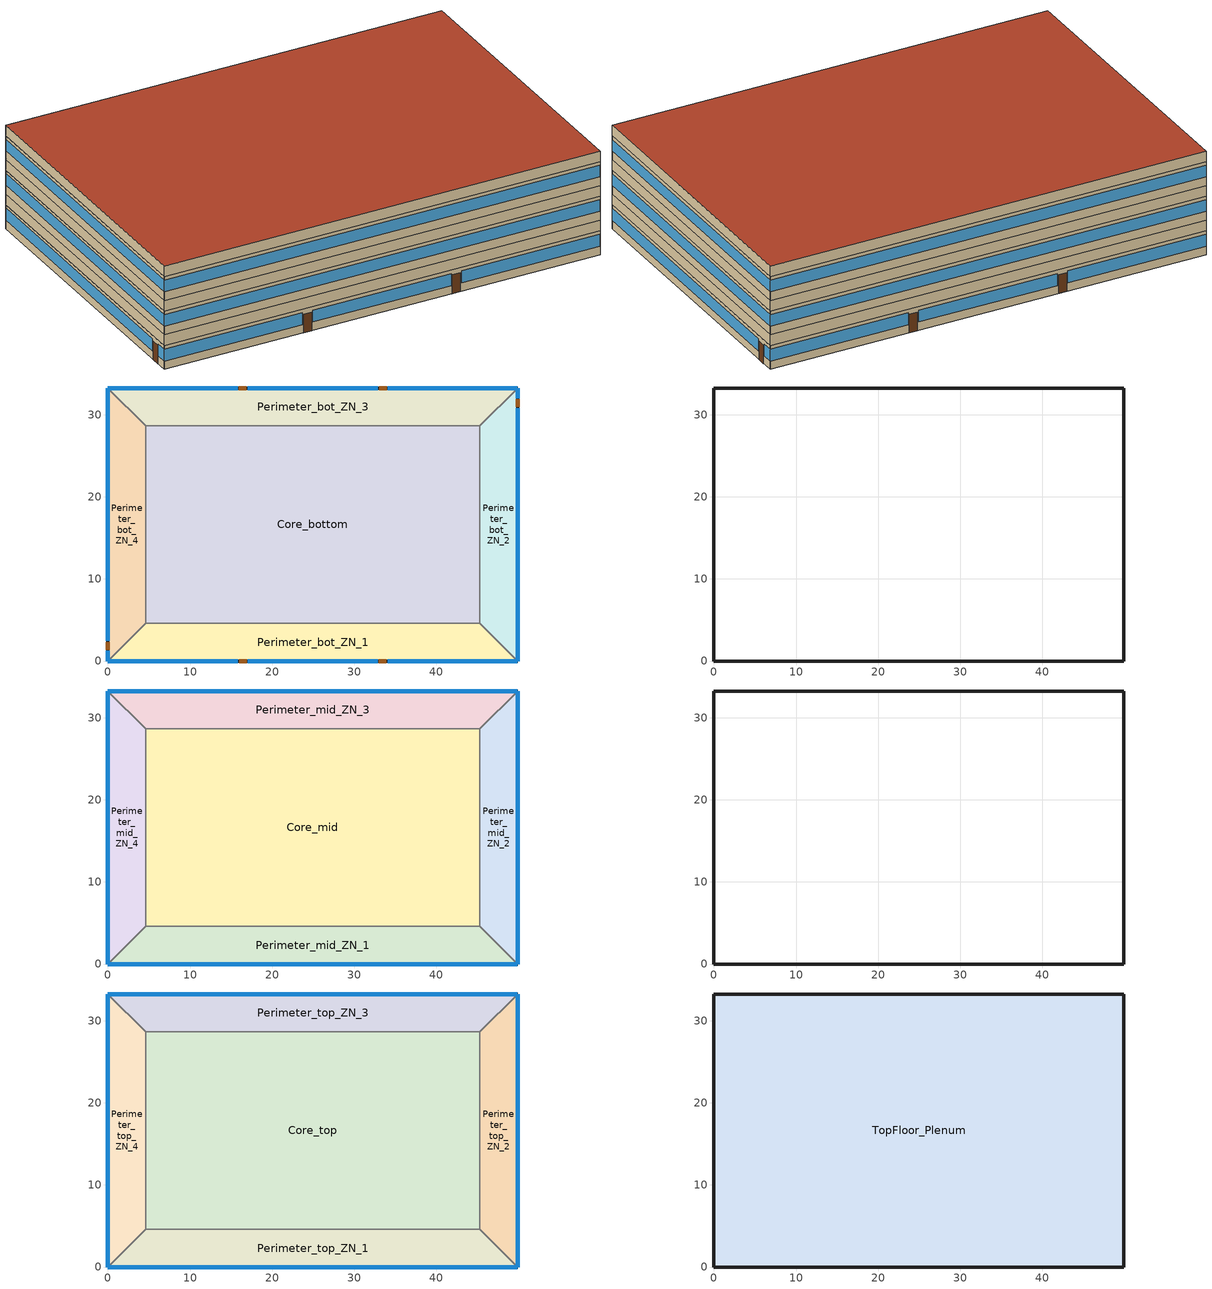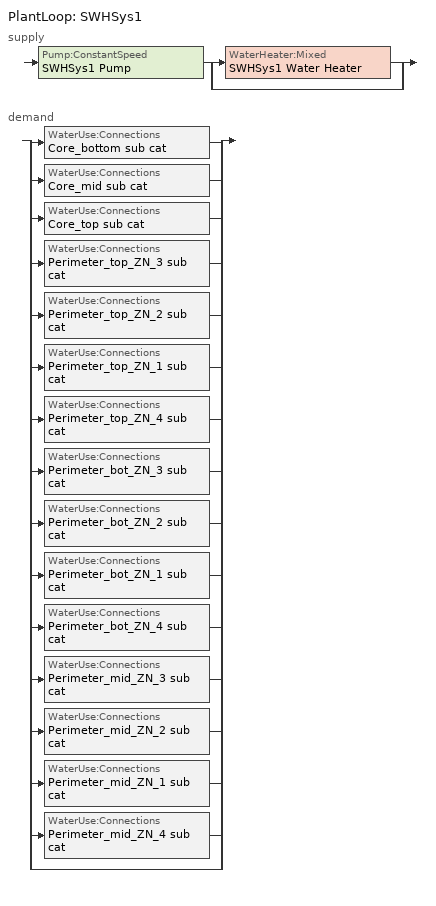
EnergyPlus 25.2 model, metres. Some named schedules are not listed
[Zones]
Perimeter_bot_ZN_1
 floor ground (Perimeter_bot_ZN_1_Floor_Ffactor): 0,0 4.57,4.57 45.34,4.57 49.91,0 z0
 wall outside (nonres_ext_wall_grd): 0,0 49.91,0 z0:2.74
 wall to Perimeter_bot_ZN_2 (int_wall): 49.91,0 45.34,4.57 z0:2.74
 window (Window_U_0.363_SHGC_South_0.359): 0,0 15.82,0 / 17.04,0 32.87,0 / 34.09,0 49.91,0 z0.95:2.33
 door (Swinging Door_con): 15.98,0 16.9,0 / 33.01,0 33.93,0 z0:2.13
 ceiling to FirstFloor_Plenum (DropCeiling): 49.91,0 45.34,4.57 4.57,4.57 0,0 z2.74
Perimeter_bot_ZN_2
 floor ground (Perimeter_bot_ZN_2_Floor_Ffactor): 49.91,0 45.34,4.57 45.34,28.7 49.91,33.27 z0
 wall outside (nonres_ext_wall_grd): 49.91,0 49.91,33.27 z0:2.74
 wall to Perimeter_bot_ZN_3 (int_wall): 49.91,33.27 45.34,28.7 z0:2.74
 window (Window_U_0.363_SHGC_East_0.359): 49.91,0 49.91,30.84 / 49.91,32.05 49.91,33.27 z0.97:2.33
 door (Swinging Door_con): 49.91,30.99 49.91,31.9 z0:2.13
 ceiling to FirstFloor_Plenum (DropCeiling): 49.91,33.27 45.34,28.7 45.34,4.57 49.91,0 z2.74
Perimeter_bot_ZN_3
 floor ground (Perimeter_bot_ZN_3_Floor_Ffactor): 49.91,33.27 45.34,28.7 4.57,28.7 0,33.27 z0
 wall outside (nonres_ext_wall_grd): 49.91,33.27 0,33.27 z0:2.74
 wall to Perimeter_bot_ZN_4 (int_wall): 0,33.27 4.57,28.7 z0:2.74
 window (Window_U_0.363_SHGC_North_0.359): 49.91,33.27 34.09,33.27 / 32.87,33.27 17.04,33.27 / 15.82,33.27 0,33.27 z0.95:2.33
 door (Swinging Door_con): 33.94,33.27 33.03,33.27 / 16.84,33.27 15.93,33.27 z0:2.13
 ceiling to FirstFloor_Plenum (DropCeiling): 0,33.27 4.57,28.7 45.34,28.7 49.91,33.27 z2.74
Perimeter_bot_ZN_4
 floor ground (Perimeter_bot_ZN_4_Floor_Ffactor): 0,33.27 4.57,28.7 4.57,4.57 0,0 z0
 wall outside (nonres_ext_wall_grd): 0,33.27 0,0 z0:2.74
 wall to Perimeter_bot_ZN_1 (int_wall): 0,0 4.57,4.57 z0:2.74
 window (Window_U_0.363_SHGC_West_0.359): 0,33.27 0,2.44 / 0,1.22 0,0 z0.97:2.33
 door (Swinging Door_con): 0,2.28 0,1.37 z0:2.13
 ceiling to FirstFloor_Plenum (DropCeiling): 0,0 4.57,4.57 4.57,28.7 0,33.27 z2.74
Core_bottom
 floor adiabatic (Core_bot_ZN_5_Floor_Ffactor): 45.34,28.7 45.34,4.57 4.57,4.57 4.57,28.7 z0
 wall to Perimeter_bot_ZN_1 (int_wall): 4.57,4.57 45.34,4.57 z0:2.74
 wall to Perimeter_bot_ZN_2 (int_wall): 45.34,4.57 45.34,28.7 z0:2.74
 wall to Perimeter_bot_ZN_3 (int_wall): 45.34,28.7 4.57,28.7 z0:2.74
 wall to Perimeter_bot_ZN_4 (int_wall): 4.57,28.7 4.57,4.57 z0:2.74
 ceiling to FirstFloor_Plenum (DropCeiling): 4.57,28.7 4.57,4.57 45.34,4.57 45.34,28.7 z2.74
FirstFloor_Plenum
 wall outside (nonres_ext_wall_grd): 49.91,33.27 0,33.27 0,0 49.91,0 49.91,33.27 z2.74:3.96
Perimeter_mid_ZN_1
 floor to FirstFloor_Plenum (int_slab_floor): 0,0 4.57,4.57 45.34,4.57 49.91,0 z3.96
 wall outside (nonres_ext_wall_mid): 0,0 49.91,0 z3.96:6.71
 wall to Perimeter_mid_ZN_2 (int_wall): 49.91,0 45.34,4.57 z3.96:6.71
 window (Window_U_0.363_SHGC_South_0.359): 0,0 49.91,0 z4.98:6.29
 ceiling to MidFloor_Plenum (DropCeiling): 49.91,0 45.34,4.57 4.57,4.57 0,0 z6.71
Perimeter_mid_ZN_2
 floor to FirstFloor_Plenum (int_slab_floor): 49.91,0 45.34,4.57 45.34,28.7 49.91,33.27 z3.96
 wall outside (nonres_ext_wall_mid): 49.91,0 49.91,33.27 z3.96:6.71
 wall to Perimeter_mid_ZN_3 (int_wall): 49.91,33.27 45.34,28.7 z3.96:6.71
 window (Window_U_0.363_SHGC_East_0.359): 49.91,0 49.91,33.27 z4.98:6.29
 ceiling to MidFloor_Plenum (DropCeiling): 49.91,33.27 45.34,28.7 45.34,4.57 49.91,0 z6.71
Perimeter_mid_ZN_3
 floor to FirstFloor_Plenum (int_slab_floor): 49.91,33.27 45.34,28.7 4.57,28.7 0,33.27 z3.96
 wall outside (nonres_ext_wall_mid): 49.91,33.27 0,33.27 z3.96:6.71
 wall to Perimeter_mid_ZN_4 (int_wall): 0,33.27 4.57,28.7 z3.96:6.71
 window (Window_U_0.363_SHGC_North_0.359): 49.91,33.27 0,33.27 z4.98:6.29
 ceiling to MidFloor_Plenum (DropCeiling): 0,33.27 4.57,28.7 45.34,28.7 49.91,33.27 z6.71
Perimeter_mid_ZN_4
 floor to FirstFloor_Plenum (int_slab_floor): 0,33.27 4.57,28.7 4.57,4.57 0,0 z3.96
 wall outside (nonres_ext_wall_mid): 0,33.27 0,0 z3.96:6.71
 wall to Perimeter_mid_ZN_1 (int_wall): 0,0 4.57,4.57 z3.96:6.71
 window (Window_U_0.363_SHGC_West_0.359): 0,33.27 0,0 z4.98:6.29
 ceiling to MidFloor_Plenum (DropCeiling): 0,0 4.57,4.57 4.57,28.7 0,33.27 z6.71
Core_mid
 floor to FirstFloor_Plenum (int_slab_floor): 45.34,28.7 45.34,4.57 4.57,4.57 4.57,28.7 z3.96
 wall to Perimeter_mid_ZN_3 (int_wall): 45.34,28.7 4.57,28.7 z3.96:6.71
 wall to Perimeter_mid_ZN_2 (int_wall): 45.34,4.57 45.34,28.7 z3.96:6.71
 wall to Perimeter_mid_ZN_1 (int_wall): 4.57,4.57 45.34,4.57 z3.96:6.71
 wall to Perimeter_mid_ZN_4 (int_wall): 4.57,28.7 4.57,4.57 z3.96:6.71
 ceiling to MidFloor_Plenum (DropCeiling): 4.57,28.7 4.57,4.57 45.34,4.57 45.34,28.7 z6.71
MidFloor_Plenum
 wall outside (nonres_ext_wall_mid): 49.91,33.27 0,33.27 0,0 49.91,0 49.91,33.27 z6.71:7.92
Perimeter_top_ZN_1
 floor to MidFloor_Plenum (int_slab_floor): 0,0 4.57,4.57 45.34,4.57 49.91,0 z7.92
 wall outside (nonres_ext_wall_top): 0,0 49.91,0 z7.92:10.67
 wall to Perimeter_top_ZN_2 (int_wall): 49.91,0 45.34,4.57 z7.92:10.67
 window (Window_U_0.363_SHGC_South_0.359): 0,0 49.91,0 z8.95:10.25
 ceiling to TopFloor_Plenum (DropCeiling): 0,0 49.91,0 45.34,4.57 4.57,4.57 z10.67
Perimeter_top_ZN_2
 floor to MidFloor_Plenum (int_slab_floor): 49.91,0 45.34,4.57 45.34,28.7 49.91,33.27 z7.92
 wall outside (nonres_ext_wall_top): 49.91,0 49.91,33.27 z7.92:10.67
 wall to Perimeter_top_ZN_3 (int_wall): 49.91,33.27 45.34,28.7 z7.92:10.67
 window (Window_U_0.363_SHGC_East_0.359): 49.91,0 49.91,33.27 z8.95:10.25
 ceiling to TopFloor_Plenum (DropCeiling): 49.91,0 49.91,33.27 45.34,28.7 45.34,4.57 z10.67
Perimeter_top_ZN_3
 floor to MidFloor_Plenum (int_slab_floor): 49.91,33.27 45.34,28.7 4.57,28.7 0,33.27 z7.92
 wall outside (nonres_ext_wall_top): 49.91,33.27 0,33.27 z7.92:10.67
 wall to Perimeter_top_ZN_4 (int_wall): 0,33.27 4.57,28.7 z7.92:10.67
 window (Window_U_0.363_SHGC_North_0.359): 49.91,33.27 0,33.27 z8.95:10.25
 ceiling to TopFloor_Plenum (DropCeiling): 49.91,33.27 0,33.27 4.57,28.7 45.34,28.7 z10.67
Perimeter_top_ZN_4
 floor to MidFloor_Plenum (int_slab_floor): 0,33.27 4.57,28.7 4.57,4.57 0,0 z7.92
 wall outside (nonres_ext_wall_top): 0,33.27 0,0 z7.92:10.67
 wall to Perimeter_top_ZN_1 (int_wall): 0,0 4.57,4.57 z7.92:10.67
 window (Window_U_0.363_SHGC_West_0.359): 0,33.27 0,0 z8.95:10.25
 ceiling to TopFloor_Plenum (DropCeiling): 0,33.27 0,0 4.57,4.57 4.57,28.7 z10.67
Core_top
 floor to MidFloor_Plenum (int_slab_floor): 45.34,28.7 45.34,4.57 4.57,4.57 4.57,28.7 z7.92
 wall to Perimeter_top_ZN_3 (int_wall): 45.34,28.7 4.57,28.7 z7.92:10.67
 wall to Perimeter_top_ZN_2 (int_wall): 45.34,4.57 45.34,28.7 z7.92:10.67
 wall to Perimeter_top_ZN_1 (int_wall): 4.57,4.57 45.34,4.57 z7.92:10.67
 wall to Perimeter_top_ZN_4 (int_wall): 4.57,28.7 4.57,4.57 z7.92:10.67
 ceiling to TopFloor_Plenum (DropCeiling): 45.34,4.57 45.34,28.7 4.57,28.7 4.57,4.57 z10.67
TopFloor_Plenum
 wall outside (nonres_ext_wall_top): 49.91,33.27 0,33.27 0,0 49.91,0 49.91,33.27 z10.67:11.89
 roof outside (nonres_roof): 49.91,0 49.91,33.27 0,33.27 0,0 z11.89
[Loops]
PlantLoop 'SWHSys1'
 supply: Pump:ConstantSpeed 'SWHSys1 Pump' > split
  | WaterHeater:Mixed 'SWHSys1 Water Heater'
  | bypass
 demand: split
  | WaterUse:Connections 'Core_bottom sub cat'
  | WaterUse:Connections 'Core_mid sub cat'
  | WaterUse:Connections 'Core_top sub cat'
  | WaterUse:Connections 'Perimeter_top_ZN_3 sub cat'
  | WaterUse:Connections 'Perimeter_top_ZN_2 sub cat'
  | WaterUse:Connections 'Perimeter_top_ZN_1 sub cat'
  | WaterUse:Connections 'Perimeter_top_ZN_4 sub cat'
  | WaterUse:Connections 'Perimeter_bot_ZN_3 sub cat'
  | WaterUse:Connections 'Perimeter_bot_ZN_2 sub cat'
  | WaterUse:Connections 'Perimeter_bot_ZN_1 sub cat'
  | WaterUse:Connections 'Perimeter_bot_ZN_4 sub cat'
  | WaterUse:Connections 'Perimeter_mid_ZN_3 sub cat'
  | WaterUse:Connections 'Perimeter_mid_ZN_2 sub cat'
  | WaterUse:Connections 'Perimeter_mid_ZN_1 sub cat'
  | WaterUse:Connections 'Perimeter_mid_ZN_4 sub cat'
  | bypass
[Building]
OfficeMedium: North Axis=0; Terrain=City; Loads Convergence Tolerance Value=0.04; Temperature Convergence Tolerance Value=0.2; Solar Distribution=FullInteriorAndExterior; Maximum Number of Warmup Days=50; Minimum Number of Warmup Days=6
[Site:Location]
Albuquerque.Intl.Sunport_NM_USA WMO=723650: Latitude=35.04; Longitude=-106.62; Time Zone=-7; Elevation=1620
[SizingPeriod:DesignDay] Day of Month=21; DryBulb Temperature Range Modifier Type=DefaultMultipliers; Humidity Condition Type=Wetbulb; Barometric Pressure=83318; Rain Indicator=No; Snow Indicator=No; Daylight Saving Time Indicator=No
Name | Month | Day Type | Maximum DryBulb Temperature | Daily DryBulb Temperature Range | Wetbulb or DewPoint at Maximum DryBulb | Wind Speed | Wind Direction | Solar Model Indicator | Sky Clearness | ASHRAE Clear Sky Optical Depth for Beam Irradiance taub | ASHRAE Clear Sky Optical Depth for Diffuse Irradiance taud
Albuquerque.Intl.Sunport_NM_USA Ann Htg 99.6% Condns DB | 12 | WinterDesignDay | -7.9 | 0 | -7.9 | 3.2 | 0 | ASHRAEClearSky | 0
Albuquerque.Intl.Sunport_NM_USA Ann Clg .4% Condns DB=>MWB | 7 | SummerDesignDay | 35.1 | 13.5 | 15.7 | 4.4 | 220 | ASHRAETau |  | 0.463 | 1.887
[Site:GroundTemperature:FCfactorMethod]
January Ground Temperature=13.7; February Ground Temperature=7; March Ground Temperature=2.1; April Ground Temperature=2.6; May Ground Temperature=4.3; June Ground Temperature=8.8; July Ground Temperature=13.9; August Ground Temperature=17.8; September Ground Temperature=23.2; October Ground Temperature=25.6; November Ground Temperature=24.1; December Ground Temperature=20.5
[Site:WaterMainsTemperature]
Calculation Method=Correlation; Annual Average Outdoor Air Temperature=13.6333; Maximum Difference In Monthly Average Outdoor Air Temperatures=23.5
[Material]
Name | Roughness | Thickness | Conductivity | Density | Specific Heat | Thermal Absorptance | Solar Absorptance | Visible Absorptance
Std Wood 6inch | MediumSmooth | 0.15 | 0.12 | 540 | 1210 | 0.9 | 0.7 | 0.7
AC02 Acoustic Ceiling | MediumSmooth | 0.0127 | 0.057 | 288 | 1339 | 0.9 | 0.7 | 0.2
F07 25mm stucco | Smooth | 0.0254 | 0.72 | 1856 | 840 | 0.9 | 0.7 | 0.7
F08 Metal surface | Smooth | 0.0008 | 45.28 | 7824 | 500
F13 Built-up roofing | Rough | 0.0095 | 0.16 | 1120 | 1460 | 0.9 | 0.7
G01 13mm gypsum board | Smooth | 0.0127 | 0.16 | 800 | 1090 | 0.9 | 0.7 | 0.5
G01 16mm gypsum board | MediumSmooth | 0.0159 | 0.16 | 800 | 1090
100mm Normalweight concrete floor | MediumRough | 0.1016 | 2.31 | 2322 | 832
[Material:NoMass] Thermal Absorptance=0.9; Solar Absorptance=0.7
Name | Roughness | Thermal Resistance | Visible Absorptance
Opaque Door panel_con | MediumRough | 0.475973 | 0.7
CP02 CARPET PAD | VeryRough | 0.21648 | 0.8
Nonres_Roof_Insulation | MediumSmooth | 5.30668 | 0.7
Nonres_Exterior_Wall_Insulation_grd | MediumSmooth | 1.44397 | 0.7
Nonres_Exterior_Wall_Insulation_mid | MediumSmooth | 1.46041 | 0.7
Nonres_Exterior_Wall_Insulation_top | MediumSmooth | 1.17703 | 0.7
[WindowMaterial:SimpleGlazingSystem] UFactor=2.06121; Solar Heat Gain Coefficient=0.359; Visible Transmittance=0.3949
Glazing Layer East; Glazing Layer South; Glazing Layer West; Glazing Layer North
[Construction]
Swinging Door_con: Opaque Door panel_con
InteriorFurnishings: Std Wood 6inch
DropCeiling: AC02 Acoustic Ceiling
int_wall: G01 13mm gypsum board, G01 13mm gypsum board
int_slab_floor: 100mm Normalweight concrete floor, CP02 CARPET PAD
nonres_roof: F13 Built-up roofing, Nonres_Roof_Insulation, F08 Metal surface
nonres_ext_wall_grd: F07 25mm stucco, G01 16mm gypsum board, Nonres_Exterior_Wall_Insulation_grd, G01 16mm gypsum board
nonres_ext_wall_mid: F07 25mm stucco, G01 16mm gypsum board, Nonres_Exterior_Wall_Insulation_mid, G01 16mm gypsum board
nonres_ext_wall_top: F07 25mm stucco, G01 16mm gypsum board, Nonres_Exterior_Wall_Insulation_top, G01 16mm gypsum board
Window_U_0.363_SHGC_East_0.359: Glazing Layer East
Window_U_0.363_SHGC_South_0.359: Glazing Layer South
Window_U_0.363_SHGC_West_0.359: Glazing Layer West
Window_U_0.363_SHGC_North_0.359: Glazing Layer North
[Construction:FfactorGroundFloor] FFactor=0.90012
Name | Area | PerimeterExposed
Perimeter_bot_ZN_1_Floor_Ffactor; Perimeter_bot_ZN_3_Floor_Ffactor | 207.338 | 49.911
Perimeter_bot_ZN_2_Floor_Ffactor | 131.262 | 33.2738
Perimeter_bot_ZN_4_Floor_Ffactor | 131.254 | 33.2738
Core_bot_ZN_5_Floor_Ffactor | 983.537 | 0
[Zone] Type=1; Multiplier=1; Volume=autocalculate; Floor Area=autocalculate
Name | Ceiling Height | Part of Total Floor Area
Core_bottom; Core_mid; Core_top; Perimeter_top_ZN_3; Perimeter_top_ZN_2; Perimeter_top_ZN_1; Perimeter_top_ZN_4; Perimeter_bot_ZN_3; Perimeter_bot_ZN_2; Perimeter_bot_ZN_1; Perimeter_bot_ZN_4; Perimeter_mid_ZN_3; Perimeter_mid_ZN_2; Perimeter_mid_ZN_1; Perimeter_mid_ZN_4 | 2.7432 | YES
TopFloor_Plenum; MidFloor_Plenum; FirstFloor_Plenum | 1.2192 | No
[InternalMass] Construction=InteriorFurnishings
Name | Zone or ZoneList | Surface Area
Core_bottom_InternalMass_1 | Core_bottom | 1967.077
Core_mid_InternalMass_1 | Core_mid | 1967.077
Core_top_InternalMass_1 | Core_top | 1967.077
Perimeter_top_ZN_3_InternalMass_1 | Perimeter_top_ZN_3 | 414.675
Perimeter_top_ZN_2_InternalMass_1 | Perimeter_top_ZN_2 | 262.5073
Perimeter_top_ZN_1_InternalMass_1 | Perimeter_top_ZN_1 | 414.6723
Perimeter_top_ZN_4_InternalMass_1 | Perimeter_top_ZN_4 | 262.5056
Perimeter_bot_ZN_3_InternalMass_1 | Perimeter_bot_ZN_3 | 414.675
Perimeter_bot_ZN_2_InternalMass_1 | Perimeter_bot_ZN_2 | 262.5073
Perimeter_bot_ZN_1_InternalMass_1 | Perimeter_bot_ZN_1 | 414.6723
Perimeter_bot_ZN_4_InternalMass_1 | Perimeter_bot_ZN_4 | 262.5056
Perimeter_mid_ZN_3_InternalMass_1 | Perimeter_mid_ZN_3 | 414.675
Perimeter_mid_ZN_2_InternalMass_1 | Perimeter_mid_ZN_2 | 262.5073
Perimeter_mid_ZN_1_InternalMass_1 | Perimeter_mid_ZN_1 | 414.6723
Perimeter_mid_ZN_4_InternalMass_1 | Perimeter_mid_ZN_4 | 262.5056
[People] Number of People Calculation Method=Area/Person; Floor Area per Person=18.5788; Fraction Radiant=0.3; Sensible Heat Fraction=AUTOCALCULATE; Activity Level Schedule=ACTIVITY_SCH; Enable ASHRAE 55 Comfort Warnings=No; Mean Radiant Temperature Calculation Type=EnclosureAveraged; Work Efficiency Schedule=WORK_EFF_SCH; Clothing Insulation Calculation Method=ClothingInsulationSchedule; Clothing Insulation Schedule=CLOTHING_SCH; Air Velocity Schedule=AIR_VELO_SCH; Thermal Comfort Model 1 Type=FANGER
Name | Zone or ZoneList or Space or SpaceList | Number of People Schedule
Core_bottom | Core_bottom | BLDG_OCC_SCH_wo_SB
Core_mid | Core_mid | BLDG_OCC_SCH_wo_SB
Core_top | Core_top | BLDG_OCC_SCH_wo_SB
Perimeter_top_ZN_3 | Perimeter_top_ZN_3 | BLDG_OCC_SCH_wo_SB
Perimeter_top_ZN_2 | Perimeter_top_ZN_2 | BLDG_OCC_SCH_wo_SB
Perimeter_top_ZN_1 | Perimeter_top_ZN_1 | BLDG_OCC_SCH_wo_SB
Perimeter_top_ZN_4 | Perimeter_top_ZN_4 | BLDG_OCC_SCH_wo_SB
Perimeter_bot_ZN_3 | Perimeter_bot_ZN_3 | BLDG_OCC_SCH_wo_SB
Perimeter_bot_ZN_2 | Perimeter_bot_ZN_2 | BLDG_OCC_SCH_wo_SB
Perimeter_bot_ZN_1 | Perimeter_bot_ZN_1 | BLDG_OCC_SCH_wo_SB
Perimeter_bot_ZN_4 | Perimeter_bot_ZN_4 | BLDG_OCC_SCH_wo_SB
Perimeter_mid_ZN_3 | Perimeter_mid_ZN_3 | BLDG_OCC_SCH_wo_SB
Perimeter_mid_ZN_2 | Perimeter_mid_ZN_2 | BLDG_OCC_SCH_w_SB
Perimeter_mid_ZN_1 | Perimeter_mid_ZN_1 | BLDG_OCC_SCH_wo_SB
Perimeter_mid_ZN_4 | Perimeter_mid_ZN_4 | BLDG_OCC_SCH_wo_SB
[Lights] Schedule=ltg_sch_office; Design Level Calculation Method=Watts/Area; Watts per Floor Area=5.803983; Return Air Fraction=0; Fraction Radiant=0.7; Fraction Visible=0.2; Fraction Replaceable=1; EndUse Subcategory=LightsWired; Return Air Fraction Calculated from Plenum Temperature=No
Name | Zone or ZoneList or Space or SpaceList
Core_bottom_Lights | Core_bottom
Core_mid_Lights | Core_mid
Core_top_Lights | Core_top
Perimeter_top_ZN_3_Lights | Perimeter_top_ZN_3
Perimeter_top_ZN_2_Lights | Perimeter_top_ZN_2
Perimeter_top_ZN_1_Lights | Perimeter_top_ZN_1
Perimeter_top_ZN_4_Lights | Perimeter_top_ZN_4
Perimeter_bot_ZN_3_Lights | Perimeter_bot_ZN_3
Perimeter_bot_ZN_2_Lights | Perimeter_bot_ZN_2
Perimeter_bot_ZN_1_Lights | Perimeter_bot_ZN_1
Perimeter_bot_ZN_4_Lights | Perimeter_bot_ZN_4
Perimeter_mid_ZN_3_Lights | Perimeter_mid_ZN_3
Perimeter_mid_ZN_2_Lights | Perimeter_mid_ZN_2
Perimeter_mid_ZN_1_Lights | Perimeter_mid_ZN_1
Perimeter_mid_ZN_4_Lights | Perimeter_mid_ZN_4
[ElectricEquipment] Design Level Calculation Method=EquipmentLevel; Fraction Latent=0; Fraction Radiant=0.5; Fraction Lost=0
Name | Zone or ZoneList or Space or SpaceList | Schedule | Design Level | EndUse Subcategory
Core_bottom_MiscPlug_Equip | Core_bottom | BLDG_EQUIP_SCH | 7937.16 | MiscPlug
Core_mid_MiscPlug_Equip | Core_mid | BLDG_EQUIP_SCH | 7937.16 | MiscPlug
Core_top_MiscPlug_Equip | Core_top | BLDG_EQUIP_SCH | 7937.16 | MiscPlug
Perimeter_top_ZN_3_MiscPlug_Equip | Perimeter_top_ZN_3 | BLDG_EQUIP_SCH | 1673.21 | MiscPlug
Perimeter_top_ZN_2_MiscPlug_Equip | Perimeter_top_ZN_2 | BLDG_EQUIP_SCH | 1059.217 | MiscPlug
Perimeter_top_ZN_1_MiscPlug_Equip | Perimeter_top_ZN_1 | BLDG_EQUIP_SCH | 1673.2 | MiscPlug
Perimeter_top_ZN_4_MiscPlug_Equip | Perimeter_top_ZN_4 | BLDG_EQUIP_SCH | 1059.21 | MiscPlug
Perimeter_bot_ZN_3_MiscPlug_Equip | Perimeter_bot_ZN_3 | BLDG_EQUIP_SCH | 1673.21 | MiscPlug
Perimeter_bot_ZN_2_MiscPlug_Equip | Perimeter_bot_ZN_2 | BLDG_EQUIP_SCH | 1059.217 | MiscPlug
Perimeter_bot_ZN_1_MiscPlug_Equip | Perimeter_bot_ZN_1 | BLDG_EQUIP_SCH | 1673.2 | MiscPlug
Perimeter_bot_ZN_4_MiscPlug_Equip | Perimeter_bot_ZN_4 | BLDG_EQUIP_SCH | 1059.21 | MiscPlug
Perimeter_mid_ZN_3_MiscPlug_Equip | Perimeter_mid_ZN_3 | BLDG_EQUIP_SCH | 1673.21 | MiscPlug
Perimeter_mid_ZN_2_MiscPlug_Equip | Perimeter_mid_ZN_2 | BLDG_EQUIP_SCH | 1059.217 | MiscPlug
Perimeter_mid_ZN_1_MiscPlug_Equip | Perimeter_mid_ZN_1 | BLDG_EQUIP_SCH | 1673.2 | MiscPlug
Perimeter_mid_ZN_4_MiscPlug_Equip | Perimeter_mid_ZN_4 | BLDG_EQUIP_SCH | 1059.21 | MiscPlug
Core_bottom_Elevators_Equip | Core_bottom | BLDG_ELEVATORS | 8517.82 | ElevatorLift
Elevators_Lights_Fan | Core_bottom | ELEV_LIGHT_FAN_SCH_ADD_DF | 105.31 | ElevatorLightsFan
[ZoneInfiltration:DesignFlowRate] Temperature Term Coefficient=0; Velocity Squared Term Coefficient=0
Name | Zone or ZoneList or Space or SpaceList | Schedule | Design Flow Rate Calculation Method | Design Flow Rate | Flow Rate per Exterior Surface Area | Constant Term Coefficient | Velocity Term Coefficient
Perimeter_top_ZN_3_Infiltration | Perimeter_top_ZN_3 | INFIL_SCH_PNNL | Flow/ExteriorWallArea | 0 | 0.000569572 | 0 | 0.224
Perimeter_top_ZN_2_Infiltration | Perimeter_top_ZN_2 | INFIL_SCH_PNNL | Flow/ExteriorWallArea | 0 | 0.000569572 | 0 | 0.224
Perimeter_top_ZN_1_Infiltration | Perimeter_top_ZN_1 | INFIL_SCH_PNNL | Flow/ExteriorWallArea | 0 | 0.000569572 | 0 | 0.224
Perimeter_top_ZN_4_Infiltration | Perimeter_top_ZN_4 | INFIL_SCH_PNNL | Flow/ExteriorWallArea | 0 | 0.000569572 | 0 | 0.224
Perimeter_bot_ZN_3_Infiltration | Perimeter_bot_ZN_3 | INFIL_SCH_PNNL | Flow/ExteriorWallArea | 0 | 0.000569572 | 0 | 0.224
Perimeter_bot_ZN_2_Infiltration | Perimeter_bot_ZN_2 | INFIL_SCH_PNNL | Flow/ExteriorWallArea | 0 | 0.000569572 | 0 | 0.224
Perimeter_bot_ZN_1_Infiltration | Perimeter_bot_ZN_1 | INFIL_SCH_PNNL | Flow/ExteriorWallArea | 0 | 0.000569572 | 0 | 0.224
Perimeter_bot_ZN_1_Door_Infiltration | Perimeter_bot_ZN_1 | INFIL_Door_Opening_SCH | Flow/Zone | 0.67866 |  | 1 | 0
Perimeter_bot_ZN_4_Infiltration | Perimeter_bot_ZN_4 | INFIL_SCH_PNNL | Flow/ExteriorWallArea | 0 | 0.000569572 | 0 | 0.224
Perimeter_mid_ZN_3_Infiltration | Perimeter_mid_ZN_3 | INFIL_SCH_PNNL | Flow/ExteriorWallArea | 0 | 0.000569572 | 0 | 0.224
Perimeter_mid_ZN_2_Infiltration | Perimeter_mid_ZN_2 | INFIL_SCH_PNNL | Flow/ExteriorWallArea | 0 | 0.000569572 | 0 | 0.224
Perimeter_mid_ZN_1_Infiltration | Perimeter_mid_ZN_1 | INFIL_SCH_PNNL | Flow/ExteriorWallArea | 0 | 0.000569572 | 0 | 0.224
Perimeter_mid_ZN_4_Infiltration | Perimeter_mid_ZN_4 | INFIL_SCH_PNNL | Flow/ExteriorWallArea | 0 | 0.000569572 | 0 | 0.224
FirstFloor_Plenum_Infiltration | FirstFloor_Plenum | INFIL_SCH_PNNL | Flow/ExteriorWallArea | 0 | 0.000569572 | 0 | 0.224
MidFloor_Plenum_Infiltration | MidFloor_Plenum | INFIL_SCH_PNNL | Flow/ExteriorWallArea | 0 | 0.000569572 | 0 | 0.224
TopFloor_Plenum_Infiltration | TopFloor_Plenum | INFIL_SCH_PNNL | Flow/ExteriorWallArea | 0 | 0.000569572 | 0 | 0.224
[Exterior:Lights] Control Option=AstronomicalClock; EndUse Subcategory=General
Name | Schedule | Design Level
Exterior_Lights_a | Exterior_lighting_schedule_a | 542.49
Exterior_Lights_b | Exterior_lighting_schedule_b_2016 | 280.18
Exterior_Lights_c | Exterior_lighting_schedule_c_2016 | 3002.07
[Sizing:Plant]
SWHSys1: Loop Type=Heating; Design Loop Exit Temperature=60; Loop Design Temperature Difference=5
[ZoneControl:Thermostat] Control Type Schedule=ThermostatSetpoint:DualSetpoint; Control 1=Htg-SetP-Sch
Name | Zone or ZoneList | Control 2
Thermostat_Core_bottom | Core_bottom | Clg-SetP-Sch
Thermostat_Core_mid | Core_mid
Thermostat_Core_top | Core_top
Thermostat_Perimeter_top_ZN_3 | Perimeter_top_ZN_3
Thermostat_Perimeter_top_ZN_2 | Perimeter_top_ZN_2
Thermostat_Perimeter_top_ZN_1 | Perimeter_top_ZN_1
Thermostat_Perimeter_top_ZN_4 | Perimeter_top_ZN_4
Thermostat_Perimeter_bot_ZN_3 | Perimeter_bot_ZN_3
Thermostat_Perimeter_bot_ZN_1 | Perimeter_bot_ZN_1
Thermostat_Perimeter_bot_ZN_4 | Perimeter_bot_ZN_4
Thermostat_Perimeter_mid_ZN_3 | Perimeter_mid_ZN_3
Thermostat_Perimeter_mid_ZN_2 | Perimeter_mid_ZN_2
Thermostat_Perimeter_mid_ZN_1 | Perimeter_mid_ZN_1
Thermostat_Perimeter_mid_ZN_4 | Perimeter_mid_ZN_4
[Pump:ConstantSpeed]
SWHSys1 Pump: Design Flow Rate=autosize; Design Pump Head=29891; Design Power Consumption=AUTOSIZE; Motor Efficiency=0.3; Fraction of Motor Inefficiencies to Fluid Stream=0; Pump Control Type=Intermittent
[WaterHeater:Mixed]
SWHSys1 Water Heater: Tank Volume=0.378541; Setpoint Temperature Schedule=SHWSys1 Water Heater Setpoint Temperature Schedule; Deadband Temperature Difference=2; Maximum Temperature Limit=82.2222; Heater Control Type=Cycle; Heater Maximum Capacity=29307.11; Heater Fuel Type=NATURALGAS; Heater Thermal Efficiency=0.80804; Off Cycle Parasitic Fuel Consumption Rate=1886.44; Off Cycle Parasitic Fuel Type=NATURALGAS; Off Cycle Parasitic Heat Fraction to Tank=0; On Cycle Parasitic Fuel Consumption Rate=1886.44; On Cycle Parasitic Fuel Type=NATURALGAS; Ambient Temperature Indicator=zone; Ambient Temperature Zone=CORE_BOTTOM; Off Cycle Loss Coefficient to Ambient Temperature=7.56156; On Cycle Loss Coefficient to Ambient Temperature=7.56156; Use Side Effectiveness=1; Source Side Effectiveness=1; Use Side Design Flow Rate=AUTOSIZE; Source Side Design Flow Rate=AUTOSIZE; Indirect Water Heating Recovery Time=1.5
[PlantLoop]
SWHSys1: Fluid Type=WATER; Plant Equipment Operation Scheme=SWHSys1 Loop Operation Scheme List; Maximum Loop Temperature=60; Minimum Loop Temperature=10; Maximum Loop Flow Rate=AUTOSIZE; Minimum Loop Flow Rate=0; Plant Loop Volume=AUTOSIZE; Load Distribution Scheme=Optimal
[PlantEquipmentList]
SWHSys1 Equipment List: SWHSys1 Water Heater
[PlantEquipmentOperation:HeatingLoad]
SWHSys1 Operation Scheme: Load Range 1 Lower Limit=0; Load Range 1 Upper Limit=1000000000000000; Range 1 Equipment List=SWHSys1 Equipment List
[PlantEquipmentOperationSchemes]
SWHSys1 Loop Operation Scheme List: Control Scheme 1=SWHSys1 Operation Scheme; Control Scheme 1 Schedule=PlantOnSched
[SetpointManager:Scheduled]
SWHSys1 Loop Setpoint Manager: Control Variable=Temperature; Schedule=SHWSys1-Loop-Temp-Schedule; Setpoint Node or NodeList=SWHSys1 Supply Outlet Node
[Generator:PVWatts]
PV_module: PVWatts Version=5; DC System Capacity=32176.5; Module Type=Premium; Array Type=FixedOpenRack; System Losses=0.113; Array Geometry Type=TiltAzimuth; Tilt Angle=0; Azimuth Angle=180
[ElectricLoadCenter:Inverter:PVWatts]
PV_Inverter: DC to AC Size Ratio=1.2; Inverter Efficiency=0.96
[ElectricLoadCenter:Generators]
PV_Generator: Generator 1=PV_module; Generator 1 Rated Electric Power Output=32176.5; Generator 1 Availability Schedule=PV_SCH
[ElectricLoadCenter:Distribution]
Generator: Generator List=PV_Generator; Generator Operation Scheme Type=Baseload; Electrical Buss Type=DirectCurrentWithInverter; Inverter=PV_Inverter
[WaterUse:Equipment] EndUse Subcategory=WaterUse; Peak Flow Rate=3.57511e-06; Flow Rate Fraction Schedule=BLDG_SWH_SCH
Name | Target Temperature Schedule | Hot Water Supply Temperature Schedule | Zone | Sensible Fraction Schedule | Latent Fraction Schedule
Core_bottom sub cat | Core_bottom sub cat Temp Sched | Core_bottom sub catHot Supply Temp Sched | Core_bottom | Core_bottom sub cat Sensible fract sched | Core_bottom sub cat Latent fract sched
Core_mid sub cat | Core_mid sub cat Temp Sched | Core_mid sub catHot Supply Temp Sched | Core_mid | Core_mid sub cat Sensible fract sched | Core_mid sub cat Latent fract sched
Core_top sub cat | Core_top sub cat Temp Sched | Core_top sub catHot Supply Temp Sched | Core_top | Core_top sub cat Sensible fract sched | Core_top sub cat Latent fract sched
Perimeter_top_ZN_3 sub cat | Perimeter_top_ZN_3 sub cat Temp Sched | Perimeter_top_ZN_3 sub catHot Supply Temp Sched | Perimeter_top_ZN_3 | Perimeter_top_ZN_3 sub cat Sensible fract sched | Perimeter_top_ZN_3 sub cat Latent fract sched
Perimeter_top_ZN_2 sub cat | Perimeter_top_ZN_2 sub cat Temp Sched | Perimeter_top_ZN_2 sub catHot Supply Temp Sched | Perimeter_top_ZN_2 | Perimeter_top_ZN_2 sub cat Sensible fract sched | Perimeter_top_ZN_2 sub cat Latent fract sched
Perimeter_top_ZN_1 sub cat | Perimeter_top_ZN_1 sub cat Temp Sched | Perimeter_top_ZN_1 sub catHot Supply Temp Sched | Perimeter_top_ZN_1 | Perimeter_top_ZN_1 sub cat Sensible fract sched | Perimeter_top_ZN_1 sub cat Latent fract sched
Perimeter_top_ZN_4 sub cat | Perimeter_top_ZN_4 sub cat Temp Sched | Perimeter_top_ZN_4 sub catHot Supply Temp Sched | Perimeter_top_ZN_4 | Perimeter_top_ZN_4 sub cat Sensible fract sched | Perimeter_top_ZN_4 sub cat Latent fract sched
Perimeter_bot_ZN_3 sub cat | Perimeter_bot_ZN_3 sub cat Temp Sched | Perimeter_bot_ZN_3 sub catHot Supply Temp Sched | Perimeter_bot_ZN_3 | Perimeter_bot_ZN_3 sub cat Sensible fract sched | Perimeter_bot_ZN_3 sub cat Latent fract sched
Perimeter_bot_ZN_2 sub cat | Perimeter_bot_ZN_2 sub cat Temp Sched | Perimeter_bot_ZN_2 sub catHot Supply Temp Sched | Perimeter_bot_ZN_2 | Perimeter_bot_ZN_2 sub cat Sensible fract sched | Perimeter_bot_ZN_2 sub cat Latent fract sched
Perimeter_bot_ZN_1 sub cat | Perimeter_bot_ZN_1 sub cat Temp Sched | Perimeter_bot_ZN_1 sub catHot Supply Temp Sched | Perimeter_bot_ZN_1 | Perimeter_bot_ZN_1 sub cat Sensible fract sched | Perimeter_bot_ZN_1 sub cat Latent fract sched
Perimeter_bot_ZN_4 sub cat | Perimeter_bot_ZN_4 sub cat Temp Sched | Perimeter_bot_ZN_4 sub catHot Supply Temp Sched | Perimeter_bot_ZN_4 | Perimeter_bot_ZN_4 sub cat Sensible fract sched | Perimeter_bot_ZN_4 sub cat Latent fract sched
Perimeter_mid_ZN_3 sub cat | Perimeter_mid_ZN_3 sub cat Temp Sched | Perimeter_mid_ZN_3 sub catHot Supply Temp Sched | Perimeter_mid_ZN_3 | Perimeter_mid_ZN_3 sub cat Sensible fract sched | Perimeter_mid_ZN_3 sub cat Latent fract sched
Perimeter_mid_ZN_2 sub cat | Perimeter_mid_ZN_2 sub cat Temp Sched | Perimeter_mid_ZN_2 sub catHot Supply Temp Sched | Perimeter_mid_ZN_2 | Perimeter_mid_ZN_2 sub cat Sensible fract sched | Perimeter_mid_ZN_2 sub cat Latent fract sched
Perimeter_mid_ZN_1 sub cat | Perimeter_mid_ZN_1 sub cat Temp Sched | Perimeter_mid_ZN_1 sub catHot Supply Temp Sched | Perimeter_mid_ZN_1 | Perimeter_mid_ZN_1 sub cat Sensible fract sched | Perimeter_mid_ZN_1 sub cat Latent fract sched
Perimeter_mid_ZN_4 sub cat | Perimeter_mid_ZN_4 sub cat Temp Sched | Perimeter_mid_ZN_4 sub catHot Supply Temp Sched | Perimeter_mid_ZN_4 | Perimeter_mid_ZN_4 sub cat Sensible fract sched | Perimeter_mid_ZN_4 sub cat Latent fract sched
[WaterUse:Connections]
Name | Water Use Equipment 1
Core_bottom sub cat | Core_bottom sub cat
Core_mid sub cat | Core_mid sub cat
Core_top sub cat | Core_top sub cat
Perimeter_top_ZN_3 sub cat | Perimeter_top_ZN_3 sub cat
Perimeter_top_ZN_2 sub cat | Perimeter_top_ZN_2 sub cat
Perimeter_top_ZN_1 sub cat | Perimeter_top_ZN_1 sub cat
Perimeter_top_ZN_4 sub cat | Perimeter_top_ZN_4 sub cat
Perimeter_bot_ZN_3 sub cat | Perimeter_bot_ZN_3 sub cat
Perimeter_bot_ZN_2 sub cat | Perimeter_bot_ZN_2 sub cat
Perimeter_bot_ZN_1 sub cat | Perimeter_bot_ZN_1 sub cat
Perimeter_bot_ZN_4 sub cat | Perimeter_bot_ZN_4 sub cat
Perimeter_mid_ZN_3 sub cat | Perimeter_mid_ZN_3 sub cat
Perimeter_mid_ZN_2 sub cat | Perimeter_mid_ZN_2 sub cat
Perimeter_mid_ZN_1 sub cat | Perimeter_mid_ZN_1 sub cat
Perimeter_mid_ZN_4 sub cat | Perimeter_mid_ZN_4 sub cat
[Schedule:Compact]
PV_SCH; PlantOnSched: Through: 12/31, For: AllDays, Until: 24:00, 1
Exterior_lighting_schedule_a: Through:12/31, For:AllDays, Until: 06:00, 0, Until: 24:00, 1
Exterior_lighting_schedule_b_2016: Through:12/31, For:AllDays, Until: 06:00, 0.5, Until: 24:00, 1
Exterior_lighting_schedule_c_2016: Through:12/31, For:AllDays, Until: 06:00, 0.5, Until: 19:00, 1, Until: 24:00, 0.5
BLDG_EQUIP_SCH: Through: 12/31, For: Weekdays, Until: 06:00, 0.307674, Until: 08:00, 0.381235, Until: 12:00, 0.857778, Until: 13:00, 0.76247, Until: 17:00, 0.857778, Until: 18:00, 0.476543, Until: 24:00, 0.381235, For: SummerDesignDay, Until: 24:00, 1, For: Saturday, Until: 06:00, 0.230755, Until: 08:00, 0.381235, Until: 12:00, 0.476543, Until: 17:00, 0.33358, Until: 19:00, 0.285926, Until: 24:00, 0.230755, For: WinterDesignDay, Until: 24:00, 0, For: Sunday Holidays AllOtherDays, Until: 06:00, 0.230755, Until: 18:00, 0.285926, Until: 24:00, 0.230755
BLDG_OCC_SCH_w_SB: Through: 12/31, For: Weekdays, Until: 01:00, 0, Until: 02:00, 0, Until: 03:00, 0, Until: 04:00, 0, Until: 05:00, 0, Until: 06:00, 0, Until: 07:00, 0.1, Until: 08:00, 0.2, Until: 09:00, 0.95, Until: 10:00, 0.95, Until: 11:00, 0, Until: 12:00, 0.95, Until: 13:00, 0, Until: 14:00, 0.95, Until: 15:00, 0, Until: 16:00, 0.95, Until: 17:00, 0.95, Until: 18:00, 0.3, Until: 19:00, 0.1, Until: 20:00, 0.1, Until: 21:00, 0.1, Until: 22:00, 0.1, Until: 23:00, 0.05, Until: 24:00, 0.05, For: Saturday, Until: 01:00, 0, Until: 02:00, 0, Until: 03:00, 0, Until: 04:00, 0, Until: 05:00, 0, Until: 06:00, 0, Until: 07:00, 0.1, Until: 08:00, 0.1, Until: 09:00, 0.3, Until: 10:00, 0.3, Until: 11:00, 0, Until: 12:00, 0.3, Until: 13:00, 0, Until: 14:00, 0.1, Until: 15:00, 0, Until: 16:00, 0.1, Until: 17:00, 0.1, Until: 18:00, 0.05, Until: 19:00, 0.05, Until: 20:00, 0, Until: 21:00, 0, Until: 22:00, 0, Until: 23:00, 0, Until: 24:00, 0, For: SummerDesignDay, Until: 06:00, 1e-09, Until: 22:00, 1, Until: 24:00, 0.05, For: WinterDesignDay, Until: 24:00, 0, For:Sunday Holidays AllOtherDays, Until: 06:00, 0, Until: 18:00, 0.05, Until: 24:00, 0
BLDG_OCC_SCH_wo_SB: Through: 12/31, For: Weekdays, Until: 01:00, 0, Until: 02:00, 0, Until: 03:00, 0, Until: 04:00, 0, Until: 05:00, 0, Until: 06:00, 0, Until: 07:00, 0.1, Until: 08:00, 0.2, Until: 09:00, 0.95, Until: 10:00, 0.95, Until: 11:00, 0.975703, Until: 12:00, 0.95, Until: 13:00, 0.513528, Until: 14:00, 0.95, Until: 15:00, 0.975703, Until: 16:00, 0.95, Until: 17:00, 0.95, Until: 18:00, 0.3, Until: 19:00, 0.1, Until: 20:00, 0.1, Until: 21:00, 0.1, Until: 22:00, 0.1, Until: 23:00, 0.05, Until: 24:00, 0.05, For: Saturday, Until: 01:00, 0, Until: 02:00, 0, Until: 03:00, 0, Until: 04:00, 0, Until: 05:00, 0, Until: 06:00, 0, Until: 07:00, 0.1, Until: 08:00, 0.1, Until: 09:00, 0.3, Until: 10:00, 0.3, Until: 11:00, 0.308117, Until: 12:00, 0.3, Until: 13:00, 0.102706, Until: 14:00, 0.1, Until: 15:00, 0.102706, Until: 16:00, 0.1, Until: 17:00, 0.1, Until: 18:00, 0.05, Until: 19:00, 0.05, Until: 20:00, 0, Until: 21:00, 0, Until: 22:00, 0, Until: 23:00, 0, Until: 24:00, 0, For: SummerDesignDay, Until: 06:00, 1e-09, Until: 22:00, 1, Until: 24:00, 0.05, For: WinterDesignDay, Until: 24:00, 0, For:Sunday Holidays AllOtherDays, Until: 06:00, 0, Until: 18:00, 0.05, Until: 24:00, 0
BLDG_ELEVATORS: Through: 12/31, For: SummerDesignDay, Until: 24:00, 0.69, For: WinterDesignDay, Until: 24:00, 0.12, For: Weekdays, Until: 07:00, 0.12, Until: 08:00, 0.35, Until: 09:00, 0.69, Until: 10:00, 0.43, Until: 11:00, 0.37, Until: 12:00, 0.43, Until: 13:00, 0.58, Until: 14:00, 0.48, Until: 15:00, 0.37, Until: 16:00, 0.37, Until: 17:00, 0.46, Until: 18:00, 0.62, Until: 19:00, 0.12, Until: 20:00, 0.12, Until: 21:00, 0.12, Until: 24:00, 0.12, For: Saturday, Until: 07:00, 0.12, Until: 08:00, 0.16, Until: 09:00, 0.14, Until: 10:00, 0.21, Until: 11:00, 0.18, Until: 12:00, 0.25, Until: 13:00, 0.21, Until: 14:00, 0.13, Until: 15:00, 0.12, Until: 16:00, 0.12, Until: 17:00, 0.12, Until: 18:00, 0.12, Until: 24:00, 0.12, For:Sunday Holidays AllOtherDays, Until: 24:00, 0.12
ELEV_LIGHT_FAN_SCH_ADD_DF: Through: 12/31, For: SummerDesignDay, Until: 24:00, 0.69, For: WinterDesignDay, Until: 24:00, 0, For: Weekdays, Until: 07:00, 0, Until: 08:00, 0.35, Until: 09:00, 0.69, Until: 10:00, 0.43, Until: 11:00, 0.37, Until: 12:00, 0.43, Until: 13:00, 0.58, Until: 14:00, 0.48, Until: 15:00, 0.37, Until: 16:00, 0.37, Until: 17:00, 0.46, Until: 18:00, 0.62, Until: 19:00, 0.12, Until: 20:00, 0.04, Until: 21:00, 0.04, Until: 24:00, 0, For: Saturday, Until: 07:00, 0, Until: 08:00, 0.16, Until: 09:00, 0.14, Until: 10:00, 0.21, Until: 11:00, 0.18, Until: 12:00, 0.25, Until: 13:00, 0.21, Until: 14:00, 0.13, Until: 15:00, 0.08, Until: 16:00, 0.04, Until: 17:00, 0.05, Until: 18:00, 0.06, Until: 24:00, 0, For:Sunday Holidays AllOtherDays, Until: 24:00, 0
BLDG_SWH_SCH: Through: 12/31, For: Weekdays SummerDesignDay, Until: 05:00, 0, Until: 06:00, 0, Until: 07:00, 0.07, Until: 08:00, 0.19, Until: 09:00, 0.35, Until: 10:00, 0.38, Until: 11:00, 0.39, Until: 12:00, 0.47, Until: 13:00, 0.57, Until: 14:00, 0.54, Until: 15:00, 0.34, Until: 16:00, 0.33, Until: 17:00, 0.44, Until: 18:00, 0.26, Until: 19:00, 0.21, Until: 20:00, 0.15, Until: 21:00, 0.17, Until: 22:00, 0.08, Until: 24:00, 0.05, For: Saturday WinterDesignDay, Until: 05:00, 0, Until: 06:00, 0, Until: 07:00, 0.07, Until: 08:00, 0.11, Until: 09:00, 0.15, Until: 10:00, 0.21, Until: 11:00, 0.19, Until: 12:00, 0.23, Until: 13:00, 0.2, Until: 14:00, 0.19, Until: 15:00, 0.15, Until: 16:00, 0.13, Until: 17:00, 0.14, Until: 19:00, 0.07, Until: 22:00, 0, Until: 24:00, 0, For:Sunday Holidays AllOtherDays, Until: 05:00, 0, Until: 06:00, 0, Until: 11:00, 0.04, Until: 13:00, 0.06, Until: 14:00, 0.09, Until: 15:00, 0.06, Until: 18:00, 0.04, Until: 22:00, 0, Until: 24:00, 0
ACTIVITY_SCH: Through: 12/31, For: AllDays, Until: 24:00, 120
WORK_EFF_SCH: Through: 12/31, For: AllDays, Until: 24:00, 0
AIR_VELO_SCH; Core_bottom sub cat Sensible fract sched; Core_mid sub cat Sensible fract sched; Core_top sub cat Sensible fract sched; Perimeter_top_ZN_3 sub cat Sensible fract sched; Perimeter_top_ZN_2 sub cat Sensible fract sched; Perimeter_top_ZN_1 sub cat Sensible fract sched; Perimeter_top_ZN_4 sub cat Sensible fract sched; Perimeter_bot_ZN_3 sub cat Sensible fract sched; Perimeter_bot_ZN_2 sub cat Sensible fract sched; Perimeter_bot_ZN_1 sub cat Sensible fract sched; Perimeter_bot_ZN_4 sub cat Sensible fract sched; Perimeter_mid_ZN_3 sub cat Sensible fract sched; Perimeter_mid_ZN_2 sub cat Sensible fract sched; Perimeter_mid_ZN_1 sub cat Sensible fract sched; Perimeter_mid_ZN_4 sub cat Sensible fract sched: Through: 12/31, For: AllDays, Until: 24:00, 0.2
CLOTHING_SCH: Through: 04/30, For: AllDays, Until: 24:00, 1, Through: 09/30, For: AllDays, Until: 24:00, 0.5, Through: 12/31, For: AllDays, Until: 24:00, 1
Core_bottom sub cat Latent fract sched; Core_mid sub cat Latent fract sched; Core_top sub cat Latent fract sched; Perimeter_top_ZN_3 sub cat Latent fract sched; Perimeter_top_ZN_2 sub cat Latent fract sched; Perimeter_top_ZN_1 sub cat Latent fract sched; Perimeter_top_ZN_4 sub cat Latent fract sched; Perimeter_bot_ZN_3 sub cat Latent fract sched; Perimeter_bot_ZN_2 sub cat Latent fract sched; Perimeter_bot_ZN_1 sub cat Latent fract sched; Perimeter_bot_ZN_4 sub cat Latent fract sched; Perimeter_mid_ZN_3 sub cat Latent fract sched; Perimeter_mid_ZN_2 sub cat Latent fract sched; Perimeter_mid_ZN_1 sub cat Latent fract sched; Perimeter_mid_ZN_4 sub cat Latent fract sched: Through: 12/31, For: AllDays, Until: 24:00, 0.05
Core_bottom sub cat Temp Sched; Core_mid sub cat Temp Sched; Core_top sub cat Temp Sched; Perimeter_top_ZN_3 sub cat Temp Sched; Perimeter_top_ZN_2 sub cat Temp Sched; Perimeter_top_ZN_1 sub cat Temp Sched; Perimeter_top_ZN_4 sub cat Temp Sched; Perimeter_bot_ZN_3 sub cat Temp Sched; Perimeter_bot_ZN_2 sub cat Temp Sched; Perimeter_bot_ZN_1 sub cat Temp Sched; Perimeter_bot_ZN_4 sub cat Temp Sched; Perimeter_mid_ZN_3 sub cat Temp Sched; Perimeter_mid_ZN_2 sub cat Temp Sched; Perimeter_mid_ZN_1 sub cat Temp Sched; Perimeter_mid_ZN_4 sub cat Temp Sched; SHWSys1-Loop-Temp-Schedule; SHWSys1 Water Heater Setpoint Temperature Schedule: Through: 12/31, For: AllDays, Until: 24:00, 60
Core_bottom sub catHot Supply Temp Sched; Core_mid sub catHot Supply Temp Sched; Core_top sub catHot Supply Temp Sched; Perimeter_top_ZN_3 sub catHot Supply Temp Sched; Perimeter_top_ZN_2 sub catHot Supply Temp Sched; Perimeter_top_ZN_1 sub catHot Supply Temp Sched; Perimeter_top_ZN_4 sub catHot Supply Temp Sched; Perimeter_bot_ZN_3 sub catHot Supply Temp Sched; Perimeter_bot_ZN_2 sub catHot Supply Temp Sched; Perimeter_bot_ZN_1 sub catHot Supply Temp Sched; Perimeter_bot_ZN_4 sub catHot Supply Temp Sched; Perimeter_mid_ZN_3 sub catHot Supply Temp Sched; Perimeter_mid_ZN_2 sub catHot Supply Temp Sched; Perimeter_mid_ZN_1 sub catHot Supply Temp Sched; Perimeter_mid_ZN_4 sub catHot Supply Temp Sched: Through: 12/31, For: AllDays, Until: 24:00, 55
INFIL_SCH_PNNL: Through: 12/31, For: Weekdays, Until: 06:00, 1, Until: 22:00, 0.25, Until: 24:00, 1, For: Saturday, Until: 06:00, 1, Until: 18:00, 0.25, Until: 24:00, 1, For: Sunday Holidays AllOtherDays, Until: 24:00, 1
INFIL_Door_Opening_SCH: Through: 12/31, For: Weekdays, Until: 06:00, 0, Until: 07:00, 0.131, Until: 08:00, 1, Until: 12:00, 0.131, Until: 13:00, 1, Until: 17:00, 0.131, Until: 18:00, 1, Until: 19:00, 0.131, Until: 24:00, 0, For: Saturday Sunday Holidays AllOtherDays, Until: 24:00, 0
[SCHEDULE:COMPACT]
ltg_sch_office: Through: 12/31, For: SummerDesignDay, Until: 24:00, 1, For: WinterDesignDay, Until: 24:00, 0, For: Weekdays, Until: 5:00, 0.0339481, Until: 7:00, 0.0679054, Until: 8:00, 0.203716, Until: 17:00, 0.611149, Until: 18:00, 0.339527, Until: 20:00, 0.203716, Until: 22:00, 0.135811, Until: 23:00, 0.0679054, Until: 24:00, 0.0339481, For: Saturday, Until: 6:00, 0.0339481, Until: 8:00, 0.0679054, Until: 12:00, 0.203716, Until: 17:00, 0.101854, Until: 24:00, 0.0339481, For: AllOtherDays, Until: 24:00, 0.0339481
